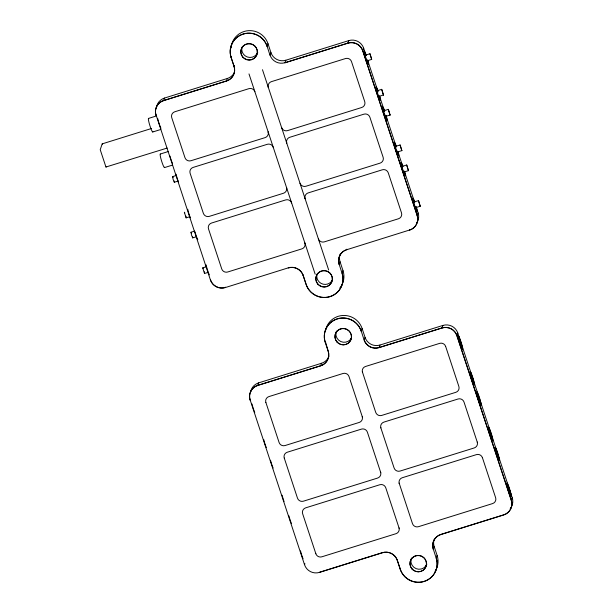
<?xml version="1.0" encoding="UTF-8"?>
<svg xmlns="http://www.w3.org/2000/svg" width="613" height="613" viewBox="0 0 613 613"><rect width="100%" height="100%" fill="white"/><g stroke="black" fill="none" stroke-linecap="round" stroke-linejoin="round"><path stroke-width="0.92" d="M176.26 175.471L172.582 176.621L173.127 179.44L174.307 182.253L178 181.126M194.643 231.101L190.965 232.25L191.509 235.07L192.697 237.882L196.382 236.756M369.945 53.729L371.685 59.392L369.984 53.745L364.467 55.438M381.707 89.337L383.447 94.992L381.707 89.337L376.236 91.038M388.328 109.359L390.067 115.022L388.328 109.359L382.849 111.068M406.71 164.989L408.45 170.644L406.71 164.989L401.239 166.698M151.449 128.508L102.187 143.871L100.226 149.71L105.942 167.012L167.15 148.062M106.34 166.399L106.057 167.111M340.253 253.974A11.846 11.639 20 0 0 340.062 261.766L343.004 270.67L342.1 273.145A18.949 18.62 20 0 1 330.009 296.554A18.949 18.62 20 0 1 306.148 284.355L303.205 275.452A11.846 11.639 20 0 0 288.294 267.835L225.331 287.566A11.846 11.639 20 0 1 210.42 279.949L156.1 115.006M156.047 115.16A11.846 11.639 20 0 1 163.602 100.532L164.506 98.057L227.423 78.441A11.846 11.639 20 0 0 234.289 72.702M163.602 100.532L226.519 80.916A11.846 11.639 20 0 0 234.082 66.288L231.139 57.392L231.423 56.618M226.519 80.916L227.423 78.441M234.082 66.288L234.419 65.361M269.988 55.208L267.092 46.182L267.996 43.699A18.949 18.62 20 0 0 231.139 47.967M267.996 43.699L270.938 52.603L270.034 55.086A11.846 11.639 20 0 0 284.945 62.702L347.862 43.094A11.846 11.639 20 0 1 362.781 50.718L417.192 215.378A11.846 11.639 20 0 1 409.637 230.005L346.674 249.744A11.846 11.639 20 0 0 339.112 264.372M284.945 62.702L285.85 60.227L348.766 40.611A11.846 11.639 20 0 1 363.678 48.235L365.946 55.093M210.573 279.513L210.458 279.819A11.846 11.639 20 0 0 225.377 287.443L225.484 287.137M347.862 43.094L348.766 40.611M362.781 50.718L363.678 48.235M434.012 539.923A11.846 11.639 20 0 0 434.188 546.581L433.284 549.064L436.18 558.091A18.949 18.62 20 0 1 424.089 581.492A18.949 18.62 20 0 1 400.228 569.301L397.285 560.397A11.846 11.639 20 0 0 382.374 552.773L319.457 572.389A11.846 11.639 20 0 1 304.546 564.765L250.173 399.983L250.395 399.362M250.173 399.983A11.846 11.639 20 0 1 257.728 385.355L258.632 382.872L321.549 363.256A11.846 11.639 20 0 0 328.913 356.429M303.205 275.452L303.374 274.992M265.858 402.45A4.735 4.659 20 0 1 268.885 396.603L343.035 373.486A4.735 4.659 20 0 1 349.004 376.535L362.237 416.587A4.735 4.659 20 0 1 359.218 422.441L285.06 445.551A4.735 4.659 20 0 1 279.099 442.509L265.873 402.419M288.248 267.958A11.846 11.639 20 0 1 303.159 275.582L306.102 284.478A18.949 18.62 20 0 0 329.963 296.677A18.949 18.62 20 0 0 342.054 273.268L339.158 264.249L340.062 261.766M346.889 249.154L346.72 249.621A11.846 11.639 20 0 0 339.158 264.249M257.728 385.355L320.653 365.739A11.846 11.639 20 0 0 328.208 351.111L325.434 341.748M284.248 458.08A4.735 4.659 20 0 1 287.267 452.233L361.425 429.115A4.735 4.659 20 0 1 367.386 432.165L380.627 472.217A4.735 4.659 20 0 1 377.6 478.063L303.443 501.181A4.735 4.659 20 0 1 297.481 498.131L284.256 458.049M320.653 365.739L321.549 363.256M433.238 549.187A11.846 11.639 20 0 1 440.801 534.559L503.717 514.943A11.846 11.639 20 0 0 511.28 500.315L456.861 335.656A11.846 11.639 20 0 0 441.95 328.032L379.026 347.648A11.846 11.639 20 0 1 364.114 340.023L361.218 331.005L362.122 328.522A18.949 18.62 20 0 0 325.472 330.928M362.122 328.522L365.064 337.418L364.16 339.901A11.846 11.639 20 0 0 379.072 347.525L441.996 327.909A11.846 11.639 20 0 1 456.907 335.533L511.319 500.193A11.846 11.639 20 0 1 503.763 514.82L440.847 534.436A11.846 11.639 20 0 0 433.284 549.064M409.637 230.005L409.806 229.538M417.192 215.378L418.097 212.895L416.112 206.895M379.072 347.525L379.976 345.042L442.892 325.434A11.846 11.639 20 0 1 457.804 333.051L512.223 497.718A11.846 11.639 20 0 1 510.215 508.614M304.592 564.642L304.929 563.715M315.864 553.761L302.63 513.709A4.735 4.659 20 0 1 305.649 507.855L379.807 484.745A4.735 4.659 20 0 1 385.769 487.795L399.009 527.847A4.735 4.659 20 0 1 395.983 533.693L321.833 556.811A4.735 4.659 20 0 1 315.864 553.761L315.879 553.731M441.996 327.909L442.892 325.434M362.367 371.823L375.723 412.38A4.735 4.659 20 0 0 381.684 415.43L455.842 392.312A4.735 4.659 20 0 0 458.861 386.466L445.636 346.383M456.907 335.533L457.804 333.051M434.188 546.581L437.13 555.485L436.226 557.968A18.949 18.62 20 0 1 424.135 581.369A18.949 18.62 20 0 1 400.274 569.17L397.331 560.274L397.561 559.654M400.274 569.17L400.611 568.243M477.251 442.096L464.01 402.044A4.735 4.659 20 0 0 458.049 398.994L383.891 422.112A4.735 4.659 20 0 0 380.872 427.958L394.105 468.01A4.735 4.659 20 0 0 400.074 471.06L474.224 447.942A4.735 4.659 20 0 0 477.251 442.096L477.259 442.065M399.132 483.059L412.488 523.64A4.735 4.659 20 0 0 418.457 526.69L492.607 503.572A4.735 4.659 20 0 0 495.633 497.725L482.408 457.643M511.319 500.193L512.223 497.718M189.762 216.734L186.114 217.868L186.145 217.278M208.152 272.364L204.497 273.498L204.55 273.069M418.48 200.589L420.219 206.252L418.518 200.604L413.001 202.298M174.345 182.268L174.261 181.042M186.114 217.868L184.344 212.221L184.812 212.887M400.097 144.959L401.837 150.622L400.097 144.959L394.619 146.668M192.735 237.898L192.697 236.902M206.412 266.701L202.711 267.889L204.527 273.49M284.899 62.832L347.824 43.216A11.846 11.639 20 0 1 362.735 50.841L417.147 215.5A11.846 11.639 20 0 1 409.591 230.128M148.515 118.424L156.599 115.903M366.206 61.101L371.685 59.392M152.683 132.002L160.775 129.481M160.277 154.024L168.368 151.503M377.976 96.701L383.447 94.992M164.453 167.602L172.544 165.081M384.589 116.723L390.067 115.022M396.358 152.331L401.837 150.622M402.979 172.353L408.45 170.644M414.74 207.96L420.219 206.252M457.306 337.541L459.106 336.981M461.551 347.196L462.394 346.927M470.025 372.842L470.868 372.581M473.32 382.796L474.155 382.535M476.646 392.872L477.489 392.604M479.933 402.818L480.776 402.557M488.415 428.472L489.258 428.211M491.703 438.425L492.545 438.157M495.028 448.501L495.871 448.233M498.315 458.447L499.158 458.187M506.798 484.101L507.641 483.841M510.085 494.055L510.928 493.787M319.503 572.266L382.42 552.65A11.846 11.639 20 0 1 397.331 560.274M102.21 143.856L102.555 144.4M172.605 176.613L173.134 177.486M190.995 232.235L191.608 233.331M202.757 267.843L203.194 268.517M365.723 55.477C364.52 54.58 367.379 62.825 367.156 59.798M377.493 91.076C376.313 90.303 379.14 98.402 378.918 95.398M384.19 111.259C382.849 109.696 385.531 118.102 385.577 115.635M395.952 146.859C394.565 145.396 397.538 154.169 397.301 151.028M402.572 166.889C401.262 165.479 403.921 173.709 403.959 171.265M414.419 202.665C412.894 200.42 415.675 209.447 415.729 206.865M377.738 91.613L377.922 92.057M367.647 60.243L377.853 91.115M379.554 96.264L384.09 109.98M385.784 115.129L396.274 146.859M397.975 152.009L402.795 166.583M404.496 171.732L414.695 202.604M262.479 69.713L328.66 269.973M399.009 527.847L399.163 528.314M248.993 73.912L315.174 274.18M362.252 416.633L362.39 417.062M380.635 472.24L380.773 472.692M304.899 243.07L305.029 243.499M399.247 483.565L399.255 483.588A4.735 4.659 20 0 1 402.281 477.734L476.431 454.624A4.735 4.659 20 0 1 482.4 457.666M286.646 187.869L286.524 187.478A4.735 4.659 20 0 1 283.474 193.248L209.317 216.366A4.735 4.659 20 0 1 203.355 213.316L190.114 173.264A4.735 4.659 20 0 1 193.141 167.41L267.299 144.293A4.735 4.659 20 0 1 273.26 147.342M380.857 427.92L380.75 427.414M268.264 132.239L268.134 131.833A4.735 4.659 20 0 1 265.092 137.618L190.934 160.736A4.735 4.659 20 0 1 184.973 157.687L171.732 117.635A4.735 4.659 20 0 1 174.759 111.781L248.909 88.663A4.735 4.659 20 0 1 254.878 91.712M204.29 271.758L204.413 272.272M185.908 216.128L186.03 216.642M305.006 198.26L305.128 198.773A4.735 4.659 20 0 1 308.147 192.919L382.305 169.801A4.735 4.659 20 0 1 388.267 172.851L401.507 212.903A4.735 4.659 20 0 1 398.481 218.757L324.331 241.874A4.735 4.659 20 0 1 318.362 238.825M286.623 142.63L286.746 143.143A4.735 4.659 20 0 1 289.765 137.289L363.923 114.171A4.735 4.659 20 0 1 369.884 117.221L383.125 157.273A4.735 4.659 20 0 1 380.098 163.127L305.941 186.245A4.735 4.659 20 0 1 299.979 183.195M268.233 86.962L268.356 87.513A4.735 4.659 20 0 1 271.383 81.659L345.533 58.542A4.735 4.659 20 0 1 351.502 61.591L364.735 101.643A4.735 4.659 20 0 1 361.716 107.497L287.558 130.615A4.735 4.659 20 0 1 281.597 127.565M291.642 202.972A4.735 4.659 20 0 0 285.681 199.922L211.523 223.04A4.735 4.659 20 0 0 208.504 228.894L221.737 268.946A4.735 4.659 20 0 0 227.707 271.996L301.857 248.878A4.735 4.659 20 0 0 304.883 243.024M231.139 57.392A18.949 18.62 20 0 1 243.231 33.983A18.949 18.62 20 0 1 267.092 46.182M172.598 163.61A7.111 0.812 72.7 0 1 169.939 156.047M164.613 167.15A7.111 0.812 72.7 0 1 161.594 161.058A7.111 0.812 72.7 0 1 160.614 154.315M160.958 128.263A7.111 0.812 72.7 0 1 157.71 118.562M152.852 131.55A7.111 0.812 72.7 0 1 149.94 125.795A7.111 0.812 72.7 0 1 148.714 118.547M156.384 108.34A11.846 11.639 20 0 1 164.506 98.057M285.85 60.227A11.846 11.639 20 0 1 270.938 52.603M418.097 212.895A11.846 11.639 20 0 1 416.802 222.826M343.004 270.67A18.949 18.62 20 0 1 339.786 288.102M257.744 52.312A8.291 8.145 20 0 1 247.46 57.04A8.291 8.145 20 0 1 242.028 47.094M332.407 280.041A8.291 8.145 20 0 1 317.036 274.065M156.001 115.282A11.846 11.639 20 0 1 163.556 100.655L226.481 81.046A11.846 11.639 20 0 0 234.036 66.419L231.093 57.515A18.949 18.62 20 0 1 243.185 34.106A18.949 18.62 20 0 1 267.046 46.304M190.352 217.807A7.111 0.812 72.7 0 1 187.739 209.24M197.784 239.629A7.111 0.812 72.7 0 1 194.942 231.699M209.362 274.869A7.111 0.812 72.7 0 1 206.121 264.87M178.582 182.207A7.111 0.812 72.7 0 1 176.092 174.192M386.121 115.558A7.111 0.812 72.7 0 1 385.952 119.206A7.111 0.812 72.7 0 1 382.543 108.271A7.111 0.812 72.7 0 1 384.749 111.16M416.273 206.788A7.111 0.812 72.7 0 1 416.166 210.558A7.111 0.812 72.7 0 1 412.741 199.777A7.111 0.812 72.7 0 1 414.679 201.792M404.503 171.18A7.111 0.812 72.7 0 1 404.396 174.95A7.111 0.812 72.7 0 1 400.971 164.177A7.111 0.812 72.7 0 1 402.917 166.192M398.059 151.809A7.111 0.812 72.7 0 1 397.653 154.668A7.111 0.812 72.7 0 1 394.328 144.001A7.111 0.812 72.7 0 1 396.297 146.162M379.669 96.18A7.111 0.812 72.7 0 1 379.209 98.908A7.111 0.812 72.7 0 1 375.907 88.103A7.111 0.812 72.7 0 1 378.129 91.13M367.907 60.58A7.111 0.812 72.7 0 1 367.44 63.308A7.111 0.812 72.7 0 1 364.137 52.503A7.111 0.812 72.7 0 1 366.359 55.53M250.64 391.998A11.846 11.639 20 0 1 258.632 382.872M325.265 342.207A18.949 18.62 20 0 1 337.357 318.806A18.949 18.62 20 0 1 361.218 331.005M379.976 345.042A11.846 11.639 20 0 1 365.064 337.418M437.13 555.485A18.949 18.62 20 0 1 435.054 571.377M351.525 337.901A8.291 8.145 20 0 1 340.79 341.548A8.291 8.145 20 0 1 336.414 331.12M426.878 564.098A8.291 8.145 20 0 1 416.196 568.68A8.291 8.145 20 0 1 411.423 558.083M445.628 346.414A4.735 4.659 20 0 0 439.667 343.364L365.509 366.482A4.735 4.659 20 0 0 362.482 372.329M250.127 400.105A11.846 11.639 20 0 1 257.682 385.477L320.607 365.861A11.846 11.639 20 0 0 328.162 351.234L325.219 342.33A18.949 18.62 20 0 1 337.319 318.929A18.949 18.62 20 0 1 361.172 331.127M254.755 412.396A7.111 0.812 72.7 0 1 251.974 403.982M266.31 447.521A7.111 0.812 72.7 0 1 263.743 439.582M284.041 501.488A7.111 0.812 72.7 0 1 282.126 495.212M291.52 523.655A7.111 0.812 72.7 0 1 288.899 515.87M303.083 558.78A7.111 0.812 72.7 0 1 300.508 550.842M273.137 468.025A7.111 0.812 72.7 0 1 270.517 460.24M459.512 340.054L461.321 345.609L459.528 340M471.282 375.662C473.144 385.079 474.232 380.313 471.282 375.662M477.902 395.684C479.65 404.779 480.983 400.726 477.902 395.684M489.664 431.291L491.465 436.839L490.867 433.743L489.664 431.291M496.285 451.314C498.147 460.731 499.235 455.965 496.285 451.314M508.047 486.914C509.893 496.384 510.981 491.519 508.047 486.914M317.695 283.827A8.291 8.145 20 0 0 331.855 281.758A8.291 8.145 20 0 0 322.821 270.67A8.291 8.145 20 0 0 317.695 283.827M242.687 56.856A8.291 8.145 20 0 0 256.847 54.795A8.291 8.145 20 0 0 247.813 43.707A8.291 8.145 20 0 0 242.687 56.856M242.641 56.978A8.291 8.145 20 0 0 256.801 54.917A8.291 8.145 20 0 0 247.767 43.83A8.291 8.145 20 0 0 242.641 56.978M317.649 283.949A8.291 8.145 20 0 0 331.809 281.88A8.291 8.145 20 0 0 322.775 270.8A8.291 8.145 20 0 0 317.649 283.949M458.67 339.387A7.111 0.812 72.7 0 0 462.531 349.571A7.111 0.812 72.7 0 0 460.133 339.38A7.111 0.812 72.7 0 0 458.67 339.387M470.439 374.995A7.111 0.812 72.7 0 0 474.301 385.171A7.111 0.812 72.7 0 0 471.903 374.987A7.111 0.812 72.7 0 0 470.439 374.995M488.822 430.617A7.111 0.812 72.7 0 0 492.683 440.801A7.111 0.812 72.7 0 0 490.285 430.61A7.111 0.812 72.7 0 0 488.822 430.617M495.442 450.647A7.111 0.812 72.7 0 0 499.304 460.83A7.111 0.812 72.7 0 0 496.905 450.639A7.111 0.812 72.7 0 0 495.442 450.647M507.204 486.247A7.111 0.812 72.7 0 0 511.066 496.43A7.111 0.812 72.7 0 0 508.667 486.239A7.111 0.812 72.7 0 0 507.204 486.247M477.06 395.017A7.111 0.812 72.7 0 0 480.921 405.201A7.111 0.812 72.7 0 0 478.523 395.01A7.111 0.812 72.7 0 0 477.06 395.017M336.813 341.679A8.291 8.145 20 0 0 350.973 339.61A8.291 8.145 20 0 0 341.939 328.53A8.291 8.145 20 0 0 336.813 341.679M336.775 341.801A8.291 8.145 20 0 0 350.927 339.732A8.291 8.145 20 0 0 341.893 328.652A8.291 8.145 20 0 0 336.775 341.801M411.821 568.642A8.291 8.145 20 0 0 425.981 566.573A8.291 8.145 20 0 0 416.947 555.493A8.291 8.145 20 0 0 411.821 568.642M411.783 568.764A8.291 8.145 20 0 0 425.935 566.696A8.291 8.145 20 0 0 416.901 555.616A8.291 8.145 20 0 0 411.783 568.764"/></g></svg>
